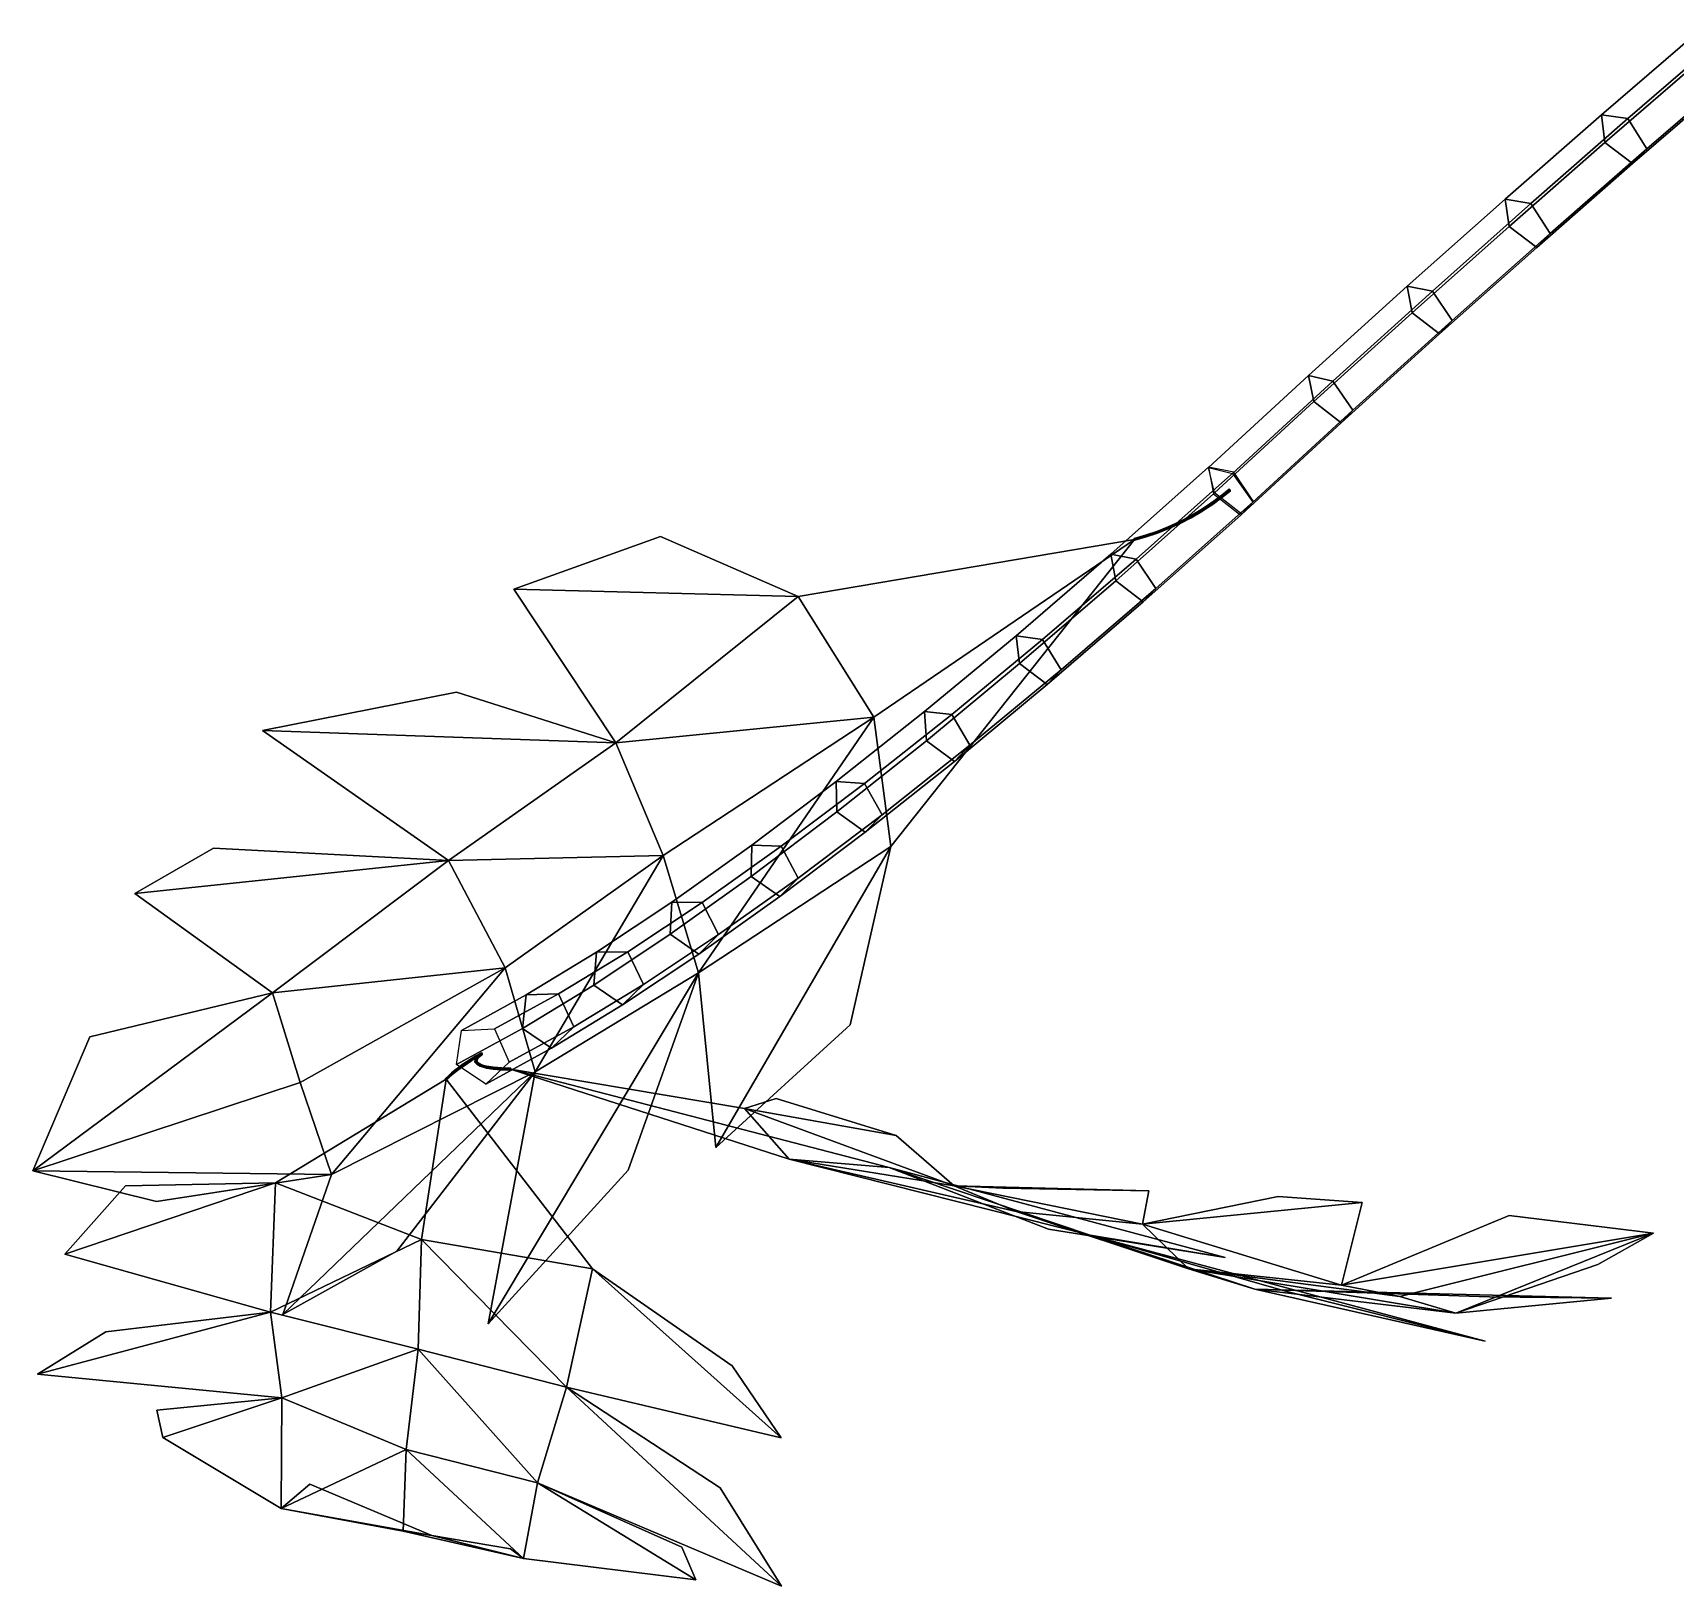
# Model space of a CAD drawing. Header units: metres. Extents: x -349 to 464, y -383 to 362.
# Drawn here: x -258.5 to -196.3, y -183.7 to -124.9 of the extents above; entities that cross this region are included whole.
import ezdxf

# ---------------------------------------------------------------- set-up
doc = ezdxf.new("R2010")
doc.units = ezdxf.units.M

msp = doc.modelspace()

# ---------------------------------------------------------------- linework, layer by layer
at = {"layer": 'Breeder_Leaf', "color": 3}
for points in [[(-229.5353, -146.2269, 443.1466), (-234.7431, -143.9574, 447.5742), (-240.2922, -145.948, 450.8942)], [(-229.5353, -146.2269, 443.1466), (-240.2922, -145.948, 450.8942), (-234.7431, -143.9574, 447.5742)], [(-229.5353, -146.2269, 443.1466), (-226.6757, -150.796, 440.1823), (-216.8109, -144.0674, 435.8472)], [(-229.5353, -146.2269, 443.1466), (-216.8109, -144.0674, 435.8472), (-226.6757, -150.796, 440.1823)], [(-216.8109, -144.0674, 435.8472), (-226.6757, -150.796, 440.1823), (-226.024, -155.6852, 435.8158)], [(-216.8109, -144.0674, 435.8472), (-226.024, -155.6852, 435.8158), (-226.6757, -150.796, 440.1823)], [(-229.5353, -146.2269, 443.1466), (-240.2922, -145.948, 450.8942), (-236.4366, -151.759, 446.2209)], [(-229.5353, -146.2269, 443.1466), (-236.4366, -151.759, 446.2209), (-240.2922, -145.948, 450.8942)], [(-229.5353, -146.2269, 443.1466), (-236.4366, -151.759, 446.2209), (-226.6757, -150.796, 440.1823)], [(-229.5353, -146.2269, 443.1466), (-226.6757, -150.796, 440.1823), (-236.4366, -151.759, 446.2209)], [(-236.4366, -151.759, 446.2209), (-242.4734, -149.8461, 451.4692), (-249.8103, -151.2928, 454.3677)], [(-236.4366, -151.759, 446.2209), (-249.8103, -151.2928, 454.3677), (-242.4734, -149.8461, 451.4692)], [(-236.4366, -151.759, 446.2209), (-234.639, -156.0267, 442.7379), (-226.6757, -150.796, 440.1823)], [(-236.4366, -151.759, 446.2209), (-226.6757, -150.796, 440.1823), (-234.639, -156.0267, 442.7379)], [(-226.6757, -150.796, 440.1823), (-234.639, -156.0267, 442.7379), (-233.309, -160.4658, 439.252)], [(-226.6757, -150.796, 440.1823), (-233.309, -160.4658, 439.252), (-234.639, -156.0267, 442.7379)], [(-226.6757, -150.796, 440.1823), (-233.309, -160.4658, 439.252), (-226.024, -155.6852, 435.8158)], [(-226.6757, -150.796, 440.1823), (-226.024, -155.6852, 435.8158), (-233.309, -160.4658, 439.252)], [(-236.4366, -151.759, 446.2209), (-249.8103, -151.2928, 454.3677), (-242.7688, -156.2145, 447.7997)], [(-236.4366, -151.759, 446.2209), (-242.7688, -156.2145, 447.7997), (-249.8103, -151.2928, 454.3677)], [(-236.4366, -151.759, 446.2209), (-242.7688, -156.2145, 447.7997), (-234.639, -156.0267, 442.7379)], [(-236.4366, -151.759, 446.2209), (-234.639, -156.0267, 442.7379), (-242.7688, -156.2145, 447.7997)], [(-242.7688, -156.2145, 447.7997), (-251.6618, -155.7467, 451.6502), (-254.6404, -157.4668, 452.064)], [(-242.7688, -156.2145, 447.7997), (-254.6404, -157.4668, 452.064), (-251.6618, -155.7467, 451.6502)], [(-242.7688, -156.2145, 447.7997), (-240.6275, -160.2793, 445.3563), (-234.639, -156.0267, 442.7379)], [(-242.7688, -156.2145, 447.7997), (-234.639, -156.0267, 442.7379), (-240.6275, -160.2793, 445.3563)], [(-234.639, -156.0267, 442.7379), (-240.6275, -160.2793, 445.3563), (-239.4856, -164.2117, 442.2631)], [(-234.639, -156.0267, 442.7379), (-239.4856, -164.2117, 442.2631), (-240.6275, -160.2793, 445.3563)], [(-234.639, -156.0267, 442.7379), (-239.4856, -164.2117, 442.2631), (-233.309, -160.4658, 439.252)], [(-234.639, -156.0267, 442.7379), (-233.309, -160.4658, 439.252), (-239.4856, -164.2117, 442.2631)], [(-233.309, -160.4658, 439.252), (-232.6575, -167.0771, 434.0765), (-226.024, -155.6852, 435.8158)], [(-233.309, -160.4658, 439.252), (-226.024, -155.6852, 435.8158), (-232.6575, -167.0771, 434.0765)], [(-232.6575, -167.0771, 434.0765), (-227.5724, -162.4264, 433.9214), (-226.024, -155.6852, 435.8158)], [(-232.6575, -167.0771, 434.0765), (-226.024, -155.6852, 435.8158), (-227.5724, -162.4264, 433.9214)], [(-242.7688, -156.2145, 447.7997), (-254.6404, -157.4668, 452.064), (-249.434, -161.2236, 450.3123)], [(-242.7688, -156.2145, 447.7997), (-249.434, -161.2236, 450.3123), (-254.6404, -157.4668, 452.064)], [(-242.7688, -156.2145, 447.7997), (-249.434, -161.2236, 450.3123), (-240.6275, -160.2793, 445.3563)], [(-242.7688, -156.2145, 447.7997), (-240.6275, -160.2793, 445.3563), (-249.434, -161.2236, 450.3123)], [(-249.434, -161.2236, 450.3123), (-248.3831, -164.6185, 447.2399), (-240.6275, -160.2793, 445.3563)], [(-249.434, -161.2236, 450.3123), (-240.6275, -160.2793, 445.3563), (-248.3831, -164.6185, 447.2399)], [(-240.6275, -160.2793, 445.3563), (-248.3831, -164.6185, 447.2399), (-247.1993, -168.0894, 444.3291)], [(-240.6275, -160.2793, 445.3563), (-247.1993, -168.0894, 444.3291), (-248.3831, -164.6185, 447.2399)], [(-240.6275, -160.2793, 445.3563), (-247.1993, -168.0894, 444.3291), (-239.4856, -164.2117, 442.2631)], [(-240.6275, -160.2793, 445.3563), (-239.4856, -164.2117, 442.2631), (-247.1993, -168.0894, 444.3291)], [(-239.4856, -164.2117, 442.2631), (-241.2677, -173.7393, 437.4114), (-233.309, -160.4658, 439.252)], [(-239.4856, -164.2117, 442.2631), (-233.309, -160.4658, 439.252), (-241.2677, -173.7393, 437.4114)], [(-241.2677, -173.7393, 437.4114), (-235.9674, -167.9352, 437.0078), (-233.309, -160.4658, 439.252)], [(-241.2677, -173.7393, 437.4114), (-233.309, -160.4658, 439.252), (-235.9674, -167.9352, 437.0078)], [(-249.434, -161.2236, 450.3123), (-258.5033, -167.9586, 446.323), (-248.3831, -164.6185, 447.2399)], [(-249.434, -161.2236, 450.3123), (-248.3831, -164.6185, 447.2399), (-258.5033, -167.9586, 446.323)], [(-249.434, -161.2236, 450.3123), (-256.3456, -162.8888, 448.7714), (-258.5033, -167.9586, 446.323)], [(-249.434, -161.2236, 450.3123), (-258.5033, -167.9586, 446.323), (-256.3456, -162.8888, 448.7714)], [(-231.5606, -165.5944, 384.3675), (-229.871, -167.5111, 389.9633), (-240.4234, -164.1022, 396.1606)], [(-231.5606, -165.5944, 384.3675), (-240.4234, -164.1022, 396.1606), (-229.871, -167.5111, 389.9633)], [(-240.4234, -164.1022, 396.1606), (-229.871, -167.5111, 389.9633), (-226.0953, -167.8313, 395.3519)], [(-240.4234, -164.1022, 396.1606), (-226.0953, -167.8313, 395.3519), (-229.871, -167.5111, 389.9633)], [(-248.3831, -164.6185, 447.2399), (-258.5033, -167.9586, 446.323), (-247.1993, -168.0894, 444.3291)], [(-248.3831, -164.6185, 447.2399), (-247.1993, -168.0894, 444.3291), (-258.5033, -167.9586, 446.323)], [(-249.3208, -168.4115, 383.2515), (-243.7872, -170.549, 384.8796), (-242.8553, -164.4884, 396.0053)], [(-249.3208, -168.4115, 383.2515), (-242.8553, -164.4884, 396.0053), (-243.7872, -170.549, 384.8796)], [(-247.1993, -168.0894, 444.3291), (-249.0465, -173.3909, 439.6764), (-239.4856, -164.2117, 442.2631)], [(-247.1993, -168.0894, 444.3291), (-239.4856, -164.2117, 442.2631), (-249.0465, -173.3909, 439.6764)], [(-249.0465, -173.3909, 439.6764), (-244.728, -170.9878, 439.4021), (-239.4856, -164.2117, 442.2631)], [(-249.0465, -173.3909, 439.6764), (-239.4856, -164.2117, 442.2631), (-244.728, -170.9878, 439.4021)], [(-242.8553, -164.4884, 396.0053), (-243.7872, -170.549, 384.8796), (-237.3231, -171.6605, 384.2661)], [(-242.8553, -164.4884, 396.0053), (-237.3231, -171.6605, 384.2661), (-243.7872, -170.549, 384.8796)], [(-231.5606, -165.5944, 384.3675), (-230.3645, -165.2194, 377.2749), (-225.8258, -166.6182, 372.4563)], [(-231.5606, -165.5944, 384.3675), (-225.8258, -166.6182, 372.4563), (-230.3645, -165.2194, 377.2749)], [(-231.5606, -165.5944, 384.3675), (-223.6339, -168.5226, 380.333), (-229.871, -167.5111, 389.9633)], [(-231.5606, -165.5944, 384.3675), (-229.871, -167.5111, 389.9633), (-223.6339, -168.5226, 380.333)], [(-231.5606, -165.5944, 384.3675), (-225.8258, -166.6182, 372.4563), (-223.6339, -168.5226, 380.333)], [(-231.5606, -165.5944, 384.3675), (-223.6339, -168.5226, 380.333), (-225.8258, -166.6182, 372.4563)], [(-223.6339, -168.5226, 380.333), (-221.2805, -169.4933, 385.5384), (-229.871, -167.5111, 389.9633)], [(-223.6339, -168.5226, 380.333), (-229.871, -167.5111, 389.9633), (-221.2805, -169.4933, 385.5384)], [(-229.871, -167.5111, 389.9633), (-218.4804, -170.3913, 390.5362), (-226.0953, -167.8313, 395.3519)], [(-229.871, -167.5111, 389.9633), (-226.0953, -167.8313, 395.3519), (-218.4804, -170.3913, 390.5362)], [(-229.871, -167.5111, 389.9633), (-221.2805, -169.4933, 385.5384), (-218.4804, -170.3913, 390.5362)], [(-229.871, -167.5111, 389.9633), (-218.4804, -170.3913, 390.5362), (-221.2805, -169.4933, 385.5384)], [(-218.4804, -170.3913, 390.5362), (-213.3717, -171.2345, 397.1778), (-226.0953, -167.8313, 395.3519)], [(-218.4804, -170.3913, 390.5362), (-226.0953, -167.8313, 395.3519), (-213.3717, -171.2345, 397.1778)], [(-213.3717, -171.2345, 397.1778), (-220.0603, -170.1583, 398.4492), (-226.0953, -167.8313, 395.3519)], [(-213.3717, -171.2345, 397.1778), (-226.0953, -167.8313, 395.3519), (-220.0603, -170.1583, 398.4492)], [(-258.5033, -167.9586, 446.323), (-253.8224, -169.1211, 444.3821), (-247.1993, -168.0894, 444.3291)], [(-258.5033, -167.9586, 446.323), (-247.1993, -168.0894, 444.3291), (-253.8224, -169.1211, 444.3821)], [(-249.3208, -168.4115, 383.2515), (-257.287, -171.1108, 373.0013), (-249.508, -173.3049, 375.2701)], [(-249.3208, -168.4115, 383.2515), (-249.508, -173.3049, 375.2701), (-257.287, -171.1108, 373.0013)], [(-249.3208, -168.4115, 383.2515), (-254.9927, -168.5168, 378.8136), (-257.287, -171.1108, 373.0013)], [(-249.3208, -168.4115, 383.2515), (-257.287, -171.1108, 373.0013), (-254.9927, -168.5168, 378.8136)], [(-249.3208, -168.4115, 383.2515), (-249.508, -173.3049, 375.2701), (-243.7872, -170.549, 384.8796)], [(-249.3208, -168.4115, 383.2515), (-243.7872, -170.549, 384.8796), (-249.508, -173.3049, 375.2701)], [(-223.6339, -168.5226, 380.333), (-216.505, -169.9743, 377.249), (-221.2805, -169.4933, 385.5384)], [(-223.6339, -168.5226, 380.333), (-221.2805, -169.4933, 385.5384), (-216.505, -169.9743, 377.249)], [(-223.6339, -168.5226, 380.333), (-216.2585, -168.707, 366.5123), (-216.505, -169.9743, 377.249)], [(-223.6339, -168.5226, 380.333), (-216.505, -169.9743, 377.249), (-216.2585, -168.707, 366.5123)], [(-223.6339, -168.5226, 380.333), (-221.7912, -168.6151, 372.3179), (-216.2585, -168.707, 366.5123)], [(-223.6339, -168.5226, 380.333), (-216.2585, -168.707, 366.5123), (-221.7912, -168.6151, 372.3179)], [(-216.505, -169.9743, 377.249), (-211.3631, -168.9292, 369.0882), (-208.1897, -169.1531, 367.7165)], [(-216.505, -169.9743, 377.249), (-208.1897, -169.1531, 367.7165), (-211.3631, -168.9292, 369.0882)], [(-216.505, -169.9743, 377.249), (-214.759, -171.6585, 381.8527), (-221.2805, -169.4933, 385.5384)], [(-216.505, -169.9743, 377.249), (-221.2805, -169.4933, 385.5384), (-214.759, -171.6585, 381.8527)], [(-221.2805, -169.4933, 385.5384), (-212.2516, -172.4367, 386.262), (-218.4804, -170.3913, 390.5362)], [(-221.2805, -169.4933, 385.5384), (-218.4804, -170.3913, 390.5362), (-212.2516, -172.4367, 386.262)], [(-221.2805, -169.4933, 385.5384), (-214.759, -171.6585, 381.8527), (-212.2516, -172.4367, 386.262)], [(-221.2805, -169.4933, 385.5384), (-212.2516, -172.4367, 386.262), (-214.759, -171.6585, 381.8527)], [(-216.505, -169.9743, 377.249), (-208.1897, -169.1531, 367.7165), (-208.9733, -172.2823, 373.5373)], [(-216.505, -169.9743, 377.249), (-208.9733, -172.2823, 373.5373), (-208.1897, -169.1531, 367.7165)], [(-208.9733, -172.2823, 373.5373), (-202.6222, -169.6428, 371.1678), (-197.1556, -170.3167, 373.6203)], [(-208.9733, -172.2823, 373.5373), (-197.1556, -170.3167, 373.6203), (-202.6222, -169.6428, 371.1678)], [(-216.505, -169.9743, 377.249), (-208.9733, -172.2823, 373.5373), (-214.759, -171.6585, 381.8527)], [(-216.505, -169.9743, 377.249), (-214.759, -171.6585, 381.8527), (-208.9733, -172.2823, 373.5373)], [(-208.9733, -172.2823, 373.5373), (-197.1556, -170.3167, 373.6203), (-206.7665, -172.7045, 377.6631)], [(-208.9733, -172.2823, 373.5373), (-206.7665, -172.7045, 377.6631), (-197.1556, -170.3167, 373.6203)], [(-206.7665, -172.7045, 377.6631), (-197.1556, -170.3167, 373.6203), (-204.6384, -173.335, 381.7855)], [(-206.7665, -172.7045, 377.6631), (-204.6384, -173.335, 381.7855), (-197.1556, -170.3167, 373.6203)], [(-197.1556, -170.3167, 373.6203), (-199.2662, -171.4974, 378.2226), (-204.6384, -173.335, 381.7855)], [(-197.1556, -170.3167, 373.6203), (-204.6384, -173.335, 381.7855), (-199.2662, -171.4974, 378.2226)], [(-249.508, -173.3049, 375.2701), (-243.923, -174.6996, 375.932), (-243.7872, -170.549, 384.8796)], [(-249.508, -173.3049, 375.2701), (-243.7872, -170.549, 384.8796), (-243.923, -174.6996, 375.932)], [(-243.7872, -170.549, 384.8796), (-243.923, -174.6996, 375.932), (-238.3083, -176.1393, 376.099)], [(-243.7872, -170.549, 384.8796), (-238.3083, -176.1393, 376.099), (-243.923, -174.6996, 375.932)], [(-243.7872, -170.549, 384.8796), (-238.3083, -176.1393, 376.099), (-237.3231, -171.6605, 384.2661)], [(-243.7872, -170.549, 384.8796), (-237.3231, -171.6605, 384.2661), (-238.3083, -176.1393, 376.099)], [(-212.2516, -172.4367, 386.262), (-203.5334, -174.3962, 392.3975), (-218.4804, -170.3913, 390.5362)], [(-212.2516, -172.4367, 386.262), (-218.4804, -170.3913, 390.5362), (-203.5334, -174.3962, 392.3975)], [(-203.5334, -174.3962, 392.3975), (-211.0939, -172.5123, 393.5087), (-218.4804, -170.3913, 390.5362)], [(-203.5334, -174.3962, 392.3975), (-218.4804, -170.3913, 390.5362), (-211.0939, -172.5123, 393.5087)], [(-238.3083, -176.1393, 376.099), (-230.1743, -178.0562, 375.0577), (-237.3231, -171.6605, 384.2661)], [(-238.3083, -176.1393, 376.099), (-237.3231, -171.6605, 384.2661), (-230.1743, -178.0562, 375.0577)], [(-230.1743, -178.0562, 375.0577), (-232.0313, -175.3301, 381.1101), (-237.3231, -171.6605, 384.2661)], [(-230.1743, -178.0562, 375.0577), (-237.3231, -171.6605, 384.2661), (-232.0313, -175.3301, 381.1101)], [(-208.9733, -172.2823, 373.5373), (-206.7665, -172.7045, 377.6631), (-214.759, -171.6585, 381.8527)], [(-208.9733, -172.2823, 373.5373), (-214.759, -171.6585, 381.8527), (-206.7665, -172.7045, 377.6631)], [(-214.759, -171.6585, 381.8527), (-204.6384, -173.335, 381.7855), (-212.2516, -172.4367, 386.262)], [(-214.759, -171.6585, 381.8527), (-212.2516, -172.4367, 386.262), (-204.6384, -173.335, 381.7855)], [(-214.759, -171.6585, 381.8527), (-206.7665, -172.7045, 377.6631), (-204.6384, -173.335, 381.7855)], [(-214.759, -171.6585, 381.8527), (-204.6384, -173.335, 381.7855), (-206.7665, -172.7045, 377.6631)], [(-204.6384, -173.335, 381.7855), (-198.7532, -172.7673, 386.0525), (-212.2516, -172.4367, 386.262)], [(-204.6384, -173.335, 381.7855), (-212.2516, -172.4367, 386.262), (-198.7532, -172.7673, 386.0525)], [(-198.7532, -172.7673, 386.0525), (-203.3646, -172.7215, 387.8505), (-212.2516, -172.4367, 386.262)], [(-198.7532, -172.7673, 386.0525), (-212.2516, -172.4367, 386.262), (-203.3646, -172.7215, 387.8505)], [(-249.508, -173.3049, 375.2701), (-258.3234, -175.6431, 362.5317), (-249.0834, -176.5478, 368.0768)], [(-249.508, -173.3049, 375.2701), (-249.0834, -176.5478, 368.0768), (-258.3234, -175.6431, 362.5317)], [(-249.508, -173.3049, 375.2701), (-255.7406, -174.0453, 369.9547), (-258.3234, -175.6431, 362.5317)], [(-249.508, -173.3049, 375.2701), (-258.3234, -175.6431, 362.5317), (-255.7406, -174.0453, 369.9547)], [(-249.508, -173.3049, 375.2701), (-249.0834, -176.5478, 368.0768), (-243.923, -174.6996, 375.932)], [(-249.508, -173.3049, 375.2701), (-243.923, -174.6996, 375.932), (-249.0834, -176.5478, 368.0768)], [(-249.0834, -176.5478, 368.0768), (-244.3771, -178.4983, 369.1374), (-243.923, -174.6996, 375.932)], [(-249.0834, -176.5478, 368.0768), (-243.923, -174.6996, 375.932), (-244.3771, -178.4983, 369.1374)], [(-243.923, -174.6996, 375.932), (-244.3771, -178.4983, 369.1374), (-239.4051, -179.764, 369.25)], [(-243.923, -174.6996, 375.932), (-239.4051, -179.764, 369.25), (-244.3771, -178.4983, 369.1374)], [(-243.923, -174.6996, 375.932), (-239.4051, -179.764, 369.25), (-238.3083, -176.1393, 376.099)], [(-243.923, -174.6996, 375.932), (-238.3083, -176.1393, 376.099), (-239.4051, -179.764, 369.25)], [(-239.4051, -179.764, 369.25), (-230.1612, -183.6664, 365.1498), (-238.3083, -176.1393, 376.099)], [(-239.4051, -179.764, 369.25), (-238.3083, -176.1393, 376.099), (-230.1612, -183.6664, 365.1498)], [(-230.1612, -183.6664, 365.1498), (-232.4843, -179.9464, 371.685), (-238.3083, -176.1393, 376.099)], [(-230.1612, -183.6664, 365.1498), (-238.3083, -176.1393, 376.099), (-232.4843, -179.9464, 371.685)], [(-249.0834, -176.5478, 368.0768), (-253.8162, -177.005, 359.6197), (-253.5859, -178.0394, 356.3214)], [(-249.0834, -176.5478, 368.0768), (-253.5859, -178.0394, 356.3214), (-253.8162, -177.005, 359.6197)], [(-249.0834, -176.5478, 368.0768), (-253.5859, -178.0394, 356.3214), (-249.1086, -180.735, 360.4415)], [(-249.0834, -176.5478, 368.0768), (-249.1086, -180.735, 360.4415), (-253.5859, -178.0394, 356.3214)], [(-249.0834, -176.5478, 368.0768), (-249.1086, -180.735, 360.4415), (-244.3771, -178.4983, 369.1374)], [(-249.0834, -176.5478, 368.0768), (-244.3771, -178.4983, 369.1374), (-249.1086, -180.735, 360.4415)], [(-249.1086, -180.735, 360.4415), (-244.4915, -181.5885, 360.5955), (-244.3771, -178.4983, 369.1374)], [(-249.1086, -180.735, 360.4415), (-244.3771, -178.4983, 369.1374), (-244.4915, -181.5885, 360.5955)], [(-244.3771, -178.4983, 369.1374), (-244.4915, -181.5885, 360.5955), (-239.9334, -182.6244, 360.8628)], [(-244.3771, -178.4983, 369.1374), (-239.9334, -182.6244, 360.8628), (-244.4915, -181.5885, 360.5955)], [(-244.3771, -178.4983, 369.1374), (-239.9334, -182.6244, 360.8628), (-239.4051, -179.764, 369.25)], [(-244.3771, -178.4983, 369.1374), (-239.4051, -179.764, 369.25), (-239.9334, -182.6244, 360.8628)], [(-249.1086, -180.735, 360.4415), (-248.0221, -179.8051, 353.3091), (-243.4036, -181.7487, 349.9557)], [(-249.1086, -180.735, 360.4415), (-243.4036, -181.7487, 349.9557), (-248.0221, -179.8051, 353.3091)], [(-239.9334, -182.6244, 360.8628), (-233.4026, -183.4244, 357.7204), (-239.4051, -179.764, 369.25)], [(-239.9334, -182.6244, 360.8628), (-239.4051, -179.764, 369.25), (-233.4026, -183.4244, 357.7204)], [(-233.4026, -183.4244, 357.7204), (-233.9362, -182.1969, 362.4857), (-239.4051, -179.764, 369.25)], [(-233.4026, -183.4244, 357.7204), (-239.4051, -179.764, 369.25), (-233.9362, -182.1969, 362.4857)], [(-249.1086, -180.735, 360.4415), (-243.4036, -181.7487, 349.9557), (-244.4915, -181.5885, 360.5955)], [(-249.1086, -180.735, 360.4415), (-244.4915, -181.5885, 360.5955), (-243.4036, -181.7487, 349.9557)], [(-244.4915, -181.5885, 360.5955), (-243.4036, -181.7487, 349.9557), (-239.9334, -182.6244, 360.8628)], [(-244.4915, -181.5885, 360.5955), (-239.9334, -182.6244, 360.8628), (-243.4036, -181.7487, 349.9557)], [(-243.4036, -181.7487, 349.9557), (-240.4273, -182.2586, 354.1878), (-239.9334, -182.6244, 360.8628)], [(-243.4036, -181.7487, 349.9557), (-239.9334, -182.6244, 360.8628), (-240.4273, -182.2586, 354.1878)]]:
    msp.add_3dface(points, dxfattribs=at)
at = {"layer": 'Breeder_Petiole', "color": 3}
for points in [[(-195.4289, -125.9792, 451.214), (-199.0019, -129.0516, 448.0438), (-199.1251, -127.9979, 447.1618), (-195.5252, -124.9031, 450.3561)], [(-195.5252, -124.9031, 450.3561), (-199.1251, -127.9979, 447.1618), (-198.1302, -128.1456, 446.1838), (-194.5087, -125.0328, 449.398)], [(-194.5087, -125.0328, 449.398), (-198.1302, -128.1456, 446.1838), (-197.4161, -129.2869, 446.4848), (-193.8087, -126.1859, 449.6867)], [(-194.3741, -126.7675, 450.8027), (-197.9518, -129.8437, 447.6278), (-199.0019, -129.0516, 448.0438), (-195.4289, -125.9792, 451.214)], [(-193.8087, -126.1859, 449.6867), (-197.4161, -129.2869, 446.4848), (-197.9518, -129.8437, 447.6278), (-194.3741, -126.7675, 450.8027)], [(-199.0019, -129.0516, 448.0438), (-202.6271, -132.2238, 445.0353), (-202.7776, -131.1933, 444.1304), (-199.1251, -127.9979, 447.1618)], [(-199.1251, -127.9979, 447.1618), (-202.7776, -131.1933, 444.1304), (-201.8047, -131.3595, 443.1335), (-198.1302, -128.1456, 446.1838)], [(-198.1302, -128.1456, 446.1838), (-201.8047, -131.3595, 443.1335), (-201.0764, -132.4887, 443.4462), (-197.4161, -129.2869, 446.4848)], [(-197.9518, -129.8437, 447.6278), (-201.5818, -133.0198, 444.6148), (-202.6271, -132.2238, 445.0353), (-199.0019, -129.0516, 448.0438)], [(-197.4161, -129.2869, 446.4848), (-201.0764, -132.4887, 443.4462), (-201.5818, -133.0198, 444.6148), (-197.9518, -129.8437, 447.6278)], [(-202.6271, -132.2238, 445.0353), (-206.3003, -135.4919, 442.1922), (-206.4783, -134.4854, 441.2657), (-202.7776, -131.1933, 444.1304)], [(-202.7776, -131.1933, 444.1304), (-206.4783, -134.4854, 441.2657), (-205.5277, -134.6708, 440.2508), (-201.8047, -131.3595, 443.1335)], [(-201.8047, -131.3595, 443.1335), (-205.5277, -134.6708, 440.2508), (-204.785, -135.7874, 440.5745), (-201.0764, -132.4887, 443.4462)], [(-201.5818, -133.0198, 444.6148), (-205.2597, -136.292, 441.7675), (-206.3003, -135.4919, 442.1922), (-202.6271, -132.2238, 445.0353)], [(-201.0764, -132.4887, 443.4462), (-204.785, -135.7874, 440.5745), (-205.2597, -136.292, 441.7675), (-201.5818, -133.0198, 444.6148)], [(-206.3003, -135.4919, 442.1922), (-210.0168, -138.8522, 439.5179), (-210.2228, -137.8704, 438.5709), (-206.4783, -134.4854, 441.2657)], [(-206.4783, -134.4854, 441.2657), (-210.2228, -137.8704, 438.5709), (-209.2947, -138.0755, 437.5391), (-205.5277, -134.6708, 440.2508)], [(-205.5277, -134.6708, 440.2508), (-209.2947, -138.0755, 437.5391), (-208.5374, -139.1792, 437.8732), (-204.785, -135.7874, 440.5745)], [(-205.2597, -136.292, 441.7675), (-208.9811, -139.6565, 439.0891), (-210.0168, -138.8522, 439.5179), (-206.3003, -135.4919, 442.1922)], [(-204.785, -135.7874, 440.5745), (-208.5374, -139.1792, 437.8732), (-208.9811, -139.6565, 439.0891), (-205.2597, -136.292, 441.7675)], [(-210.0168, -138.8522, 439.5179), (-213.7722, -142.3006, 437.0155), (-214.0065, -141.3441, 436.0494), (-210.2228, -137.8704, 438.5709)], [(-210.2228, -137.8704, 438.5709), (-214.0065, -141.3441, 436.0494), (-213.1012, -141.5695, 435.0017), (-209.2947, -138.0755, 437.5391)], [(-209.2947, -138.0755, 437.5391), (-213.1012, -141.5695, 435.0017), (-212.3292, -142.66, 435.3455), (-208.5374, -139.1792, 437.8732)], [(-208.9811, -139.6565, 439.0891), (-212.7415, -143.1092, 436.5829), (-213.7722, -142.3006, 437.0155), (-210.0168, -138.8522, 439.5179)], [(-208.5374, -139.1792, 437.8732), (-212.3292, -142.66, 435.3455), (-212.7415, -143.1092, 436.5829), (-208.9811, -139.6565, 439.0891)], [(-213.8192, -142.3449, 436.9815), (-217.5162, -145.6333, 434.1196), (-217.6961, -144.6259, 433.1944), (-213.9991, -141.3375, 436.0563)], [(-213.9991, -141.3375, 436.0563), (-217.6961, -144.6259, 433.1944), (-216.7464, -144.8092, 432.1783), (-213.0493, -141.5209, 435.0402)], [(-213.0493, -141.5209, 435.0402), (-216.7464, -144.8092, 432.1783), (-216.0024, -145.9256, 432.4999), (-212.3053, -142.6372, 435.3618)], [(-212.7784, -143.1436, 436.5547), (-216.4754, -146.432, 433.6928), (-217.5162, -145.6333, 434.1196), (-213.8192, -142.3449, 436.9815)], [(-213.2093, -142.1943, 436.0331), (-213.5468, -142.4697, 435.8618), (-213.5558, -142.4379, 435.8283), (-213.2184, -142.1622, 435.9993)], [(-213.2184, -142.1622, 435.9993), (-213.5558, -142.4379, 435.8283), (-213.5281, -142.4484, 435.7906), (-213.1905, -142.1728, 435.9614)], [(-213.1765, -142.2243, 436.0167), (-213.5142, -142.4995, 435.8456), (-213.5468, -142.4697, 435.8618), (-213.2093, -142.1943, 436.0331)], [(-213.1905, -142.1728, 435.9614), (-213.5281, -142.4484, 435.7906), (-213.5027, -142.4864, 435.8018), (-213.1649, -142.2112, 435.9726)], [(-213.1649, -142.2112, 435.9726), (-213.5027, -142.4864, 435.8018), (-213.5142, -142.4995, 435.8456), (-213.1765, -142.2243, 436.0167)], [(-212.3053, -142.6372, 435.3618), (-216.0024, -145.9256, 432.4999), (-216.4754, -146.432, 433.6928), (-212.7784, -143.1436, 436.5547)], [(-214.2871, -142.9796, 435.6333), (-214.6855, -143.2114, 435.5769), (-214.6975, -143.1826, 435.5431), (-214.2981, -142.9498, 435.5995)], [(-214.2981, -142.9498, 435.5995), (-214.6975, -143.1826, 435.5431), (-214.6815, -143.2004, 435.5029), (-214.278, -142.9653, 435.5598)], [(-214.278, -142.9653, 435.5598), (-214.6815, -143.2004, 435.5029), (-214.6599, -143.2398, 435.5128), (-214.2551, -143.0044, 435.57)], [(-213.9064, -142.7315, 435.7286), (-214.2871, -142.9796, 435.6333), (-214.2981, -142.9498, 435.5995), (-213.9163, -142.7007, 435.6949)], [(-213.9163, -142.7007, 435.6949), (-214.2981, -142.9498, 435.5995), (-214.278, -142.9653, 435.5598), (-213.8923, -142.7139, 435.656)], [(-213.8768, -142.7633, 435.7113), (-214.2608, -143.0131, 435.6152), (-214.2871, -142.9796, 435.6333), (-213.9064, -142.7315, 435.7286)], [(-213.8923, -142.7139, 435.656), (-214.278, -142.9653, 435.5598), (-214.2551, -143.0044, 435.57), (-213.8682, -142.7524, 435.6666)], [(-213.8682, -142.7524, 435.6666), (-214.2551, -143.0044, 435.57), (-214.2608, -143.0131, 435.6152), (-213.8768, -142.7633, 435.7113)], [(-213.5468, -142.4697, 435.8618), (-213.9064, -142.7315, 435.7286), (-213.9163, -142.7007, 435.6949), (-213.5558, -142.4379, 435.8283)], [(-213.5558, -142.4379, 435.8283), (-213.9163, -142.7007, 435.6949), (-213.8923, -142.7139, 435.656), (-213.5281, -142.4484, 435.7906)], [(-213.5142, -142.4995, 435.8456), (-213.8768, -142.7633, 435.7113), (-213.9064, -142.7315, 435.7286), (-213.5468, -142.4697, 435.8618)], [(-213.5281, -142.4484, 435.7906), (-213.8923, -142.7139, 435.656), (-213.8682, -142.7524, 435.6666), (-213.5027, -142.4864, 435.8018)], [(-213.5027, -142.4864, 435.8018), (-213.8682, -142.7524, 435.6666), (-213.8768, -142.7633, 435.7113), (-213.5142, -142.4995, 435.8456)], [(-215.5194, -143.6178, 435.5821), (-215.947, -143.7884, 435.6438), (-215.9623, -143.7619, 435.6108), (-215.5336, -143.5906, 435.5487)], [(-215.5336, -143.5906, 435.5487), (-215.9623, -143.7619, 435.6108), (-215.9587, -143.7852, 435.5716), (-215.5258, -143.6123, 435.5088)], [(-215.0976, -143.4249, 435.5597), (-215.5194, -143.6178, 435.5821), (-215.5336, -143.5906, 435.5487), (-215.1107, -143.3969, 435.5261)], [(-215.1107, -143.3969, 435.5261), (-215.5336, -143.5906, 435.5487), (-215.5258, -143.6123, 435.5088), (-215.0987, -143.4167, 435.4858)], [(-215.0987, -143.4167, 435.4858), (-215.5258, -143.6123, 435.5088), (-215.507, -143.6524, 435.5185), (-215.0785, -143.4565, 435.4956)], [(-215.0778, -143.4615, 435.541), (-215.5031, -143.6557, 435.5635), (-215.5194, -143.6178, 435.5821), (-215.0976, -143.4249, 435.5597)], [(-215.0785, -143.4565, 435.4956), (-215.507, -143.6524, 435.5185), (-215.5031, -143.6557, 435.5635), (-215.0778, -143.4615, 435.541)], [(-214.6855, -143.2114, 435.5769), (-215.0976, -143.4249, 435.5597), (-215.1107, -143.3969, 435.5261), (-214.6975, -143.1826, 435.5431)], [(-214.6975, -143.1826, 435.5431), (-215.1107, -143.3969, 435.5261), (-215.0987, -143.4167, 435.4858), (-214.6815, -143.2004, 435.5029)], [(-214.6815, -143.2004, 435.5029), (-215.0987, -143.4167, 435.4858), (-215.0785, -143.4565, 435.4956), (-214.6599, -143.2398, 435.5128)], [(-214.6624, -143.2466, 435.5583), (-215.0778, -143.4615, 435.541), (-215.0976, -143.4249, 435.5597), (-214.6855, -143.2114, 435.5769)], [(-214.6599, -143.2398, 435.5128), (-215.0785, -143.4565, 435.4956), (-215.0778, -143.4615, 435.541), (-214.6624, -143.2466, 435.5583)], [(-214.2608, -143.0131, 435.6152), (-214.6624, -143.2466, 435.5583), (-214.6855, -143.2114, 435.5769), (-214.2871, -142.9796, 435.6333)], [(-214.2551, -143.0044, 435.57), (-214.6599, -143.2398, 435.5128), (-214.6624, -143.2466, 435.5583), (-214.2608, -143.0131, 435.6152)], [(-216.3926, -143.9092, 435.7117), (-216.8203, -144.0307, 435.8505), (-216.8249, -144.0566, 435.8135), (-216.3931, -143.9338, 435.6736)], [(-216.3931, -143.9338, 435.6736), (-216.8249, -144.0566, 435.8135), (-216.81, -144.0974, 435.8237), (-216.377, -143.9742, 435.6835)], [(-216.3761, -143.935, 435.7442), (-216.8027, -144.0561, 435.8826), (-216.8203, -144.0307, 435.8505), (-216.3926, -143.9092, 435.7117)], [(-216.377, -143.9742, 435.6835), (-216.81, -144.0974, 435.8237), (-216.7964, -144.097, 435.8662), (-216.3666, -143.9749, 435.7268)], [(-216.3666, -143.9749, 435.7268), (-216.7964, -144.097, 435.8662), (-216.8027, -144.0561, 435.8826), (-216.3761, -143.935, 435.7442)], [(-215.9623, -143.7619, 435.6108), (-216.3926, -143.9092, 435.7117), (-216.3931, -143.9338, 435.6736), (-215.9587, -143.7852, 435.5716)], [(-215.9587, -143.7852, 435.5716), (-216.3931, -143.9338, 435.6736), (-216.377, -143.9742, 435.6835), (-215.9412, -143.8255, 435.5813)], [(-215.947, -143.7884, 435.6438), (-216.3761, -143.935, 435.7442), (-216.3926, -143.9092, 435.7117), (-215.9623, -143.7619, 435.6108)], [(-215.9412, -143.8255, 435.5813), (-216.377, -143.9742, 435.6835), (-216.3666, -143.9749, 435.7268), (-215.934, -143.8274, 435.6257)], [(-215.934, -143.8274, 435.6257), (-216.3666, -143.9749, 435.7268), (-216.3761, -143.935, 435.7442), (-215.947, -143.7884, 435.6438)], [(-215.5258, -143.6123, 435.5088), (-215.9587, -143.7852, 435.5716), (-215.9412, -143.8255, 435.5813), (-215.507, -143.6524, 435.5185)], [(-215.5031, -143.6557, 435.5635), (-215.934, -143.8274, 435.6257), (-215.947, -143.7884, 435.6438), (-215.5194, -143.6178, 435.5821)], [(-215.507, -143.6524, 435.5185), (-215.9412, -143.8255, 435.5813), (-215.934, -143.8274, 435.6257), (-215.5031, -143.6557, 435.5635)], [(-217.5162, -145.6333, 434.1196), (-221.159, -148.7658, 430.8904), (-221.2859, -147.7104, 430.0112), (-217.6961, -144.6259, 433.1944)], [(-217.6961, -144.6259, 433.1944), (-221.2859, -147.7104, 430.0112), (-220.2929, -147.8539, 429.0307), (-216.7464, -144.8092, 432.1783)], [(-216.7464, -144.8092, 432.1783), (-220.2929, -147.8539, 429.0307), (-219.5761, -148.9947, 429.3276), (-216.0024, -145.9256, 432.4999)], [(-216.4754, -146.432, 433.6928), (-220.1083, -149.555, 430.4704), (-221.159, -148.7658, 430.8904), (-217.5162, -145.6333, 434.1196)], [(-216.0024, -145.9256, 432.4999), (-219.5761, -148.9947, 429.3276), (-220.1083, -149.555, 430.4704), (-216.4754, -146.432, 433.6928)], [(-221.159, -148.7658, 430.8904), (-224.6835, -151.6828, 427.3436), (-224.7591, -150.5824, 426.515), (-221.2859, -147.7104, 430.0112)], [(-221.2859, -147.7104, 430.0112), (-224.7591, -150.5824, 426.515), (-223.7239, -150.6885, 425.5742), (-220.2929, -147.8539, 429.0307)], [(-220.2929, -147.8539, 429.0307), (-223.7239, -150.6885, 425.5742), (-223.0334, -151.852, 425.8439), (-219.5761, -148.9947, 429.3276)], [(-220.1083, -149.555, 430.4704), (-223.6231, -152.463, 426.9312), (-224.6835, -151.6828, 427.3436), (-221.159, -148.7658, 430.8904)], [(-219.5761, -148.9947, 429.3276), (-223.0334, -151.852, 425.8439), (-223.6231, -152.463, 426.9312), (-220.1083, -149.555, 430.4704)], [(-224.6835, -151.6828, 427.3436), (-228.0731, -154.3698, 423.4963), (-228.0992, -153.2278, 422.7228), (-224.7591, -150.5824, 426.515)], [(-224.7591, -150.5824, 426.515), (-228.0992, -153.2278, 422.7228), (-227.0233, -153.2991, 421.8253), (-223.7239, -150.6885, 425.5742)], [(-223.7239, -150.6885, 425.5742), (-227.0233, -153.2991, 421.8253), (-226.3582, -154.4836, 422.0657), (-223.0334, -151.852, 425.8439)], [(-223.6231, -152.463, 426.9312), (-227.0032, -155.1416, 423.0924), (-228.0731, -154.3698, 423.4963), (-224.6835, -151.6828, 427.3436)], [(-223.0334, -151.852, 425.8439), (-226.3582, -154.4836, 422.0657), (-227.0032, -155.1416, 423.0924), (-223.6231, -152.463, 426.9312)], [(-228.0731, -154.3698, 423.4963), (-231.3116, -156.8137, 419.3671), (-231.2905, -155.6335, 418.6531), (-228.0992, -153.2278, 422.7228)], [(-228.0992, -153.2278, 422.7228), (-231.2905, -155.6335, 418.6531), (-230.1756, -155.6729, 417.8025), (-227.0233, -153.2991, 421.8253)], [(-227.0233, -153.2991, 421.8253), (-230.1756, -155.6729, 417.8025), (-229.5345, -156.8765, 418.0112), (-226.3582, -154.4836, 422.0657)], [(-227.0032, -155.1416, 423.0924), (-230.2326, -157.5775, 418.9727), (-231.3116, -156.8137, 419.3671), (-228.0731, -154.3698, 423.4963)], [(-226.3582, -154.4836, 422.0657), (-229.5345, -156.8765, 418.0112), (-230.2326, -157.5775, 418.9727), (-227.0032, -155.1416, 423.0924)], [(-231.3116, -156.8137, 419.3671), (-234.384, -159.0023, 414.9761), (-234.3179, -157.7876, 414.3254), (-231.2905, -155.6335, 418.6531)], [(-231.2905, -155.6335, 418.6531), (-234.3179, -157.7876, 414.3254), (-233.1658, -157.7979, 413.5249), (-230.1756, -155.6729, 417.8025)], [(-230.1756, -155.6729, 417.8025), (-233.1658, -157.7979, 413.5249), (-232.5477, -159.0188, 413.7001), (-229.5345, -156.8765, 418.0112)], [(-230.2326, -157.5775, 418.9727), (-233.2962, -159.7589, 414.5918), (-234.384, -159.0023, 414.9761), (-231.3116, -156.8137, 419.3671)], [(-229.5345, -156.8765, 418.0112), (-232.5477, -159.0188, 413.7001), (-233.2962, -159.7589, 414.5918), (-230.2326, -157.5775, 418.9727)], [(-234.384, -159.0023, 414.9761), (-237.2757, -160.9249, 410.3444), (-237.1672, -159.6795, 409.7607), (-234.3179, -157.7876, 414.3254)], [(-234.3179, -157.7876, 414.3254), (-237.1672, -159.6795, 409.7607), (-235.98, -159.6638, 409.0134), (-233.1658, -157.7979, 413.5249)], [(-233.1658, -157.7979, 413.5249), (-235.98, -159.6638, 409.0134), (-235.3834, -160.8998, 409.1532), (-232.5477, -159.0188, 413.7001)], [(-233.2962, -159.7589, 414.5918), (-236.1796, -161.6747, 409.971), (-237.2757, -160.9249, 410.3444), (-234.384, -159.0023, 414.9761)], [(-232.5477, -159.0188, 413.7001), (-235.3834, -160.8998, 409.1532), (-236.1796, -161.6747, 409.971), (-233.2962, -159.7589, 414.5918)], [(-237.2757, -160.9249, 410.3444), (-239.9732, -162.5717, 405.4944), (-239.8251, -161.2997, 404.9811), (-237.1672, -159.6795, 409.7607)], [(-237.1672, -159.6795, 409.7607), (-239.8251, -161.2997, 404.9811), (-238.605, -161.2612, 404.2898), (-235.98, -159.6638, 409.0134)], [(-235.98, -159.6638, 409.0134), (-238.605, -161.2612, 404.2898), (-238.0284, -162.5103, 404.3924), (-235.3834, -160.8998, 409.1532)], [(-236.1796, -161.6747, 409.971), (-238.8691, -163.3156, 405.1327), (-239.9732, -162.5717, 405.4944), (-237.2757, -160.9249, 410.3444)], [(-235.3834, -160.8998, 409.1532), (-238.0284, -162.5103, 404.3924), (-238.8691, -163.3156, 405.1327), (-236.1796, -161.6747, 409.971)], [(-239.9732, -162.5717, 405.4944), (-242.4639, -163.9346, 400.4496), (-242.2792, -162.6401, 400.0096), (-239.8251, -161.2997, 404.9811)], [(-239.8251, -161.2997, 404.9811), (-242.2792, -162.6401, 400.0096), (-241.0284, -162.5821, 399.3768), (-238.605, -161.2612, 404.2898)], [(-238.605, -161.2612, 404.2898), (-241.0284, -162.5821, 399.3768), (-240.4702, -163.8421, 399.4409), (-238.0284, -162.5103, 404.3924)], [(-238.8691, -163.3156, 405.1327), (-241.3523, -164.6732, 400.1001), (-242.4639, -163.9346, 400.4496), (-239.9732, -162.5717, 405.4944)], [(-238.0284, -162.5103, 404.3924), (-240.4702, -163.8421, 399.4409), (-241.3523, -164.6732, 400.1001), (-238.8691, -163.3156, 405.1327)], [(-242.4023, -164.0849, 397.7786), (-242.5402, -164.1909, 397.3431), (-242.5334, -164.1479, 397.3305), (-242.3956, -164.0416, 397.7656)], [(-242.3638, -164.1083, 397.7711), (-242.5018, -164.2139, 397.3365), (-242.5402, -164.1909, 397.3431), (-242.4023, -164.0849, 397.7786)], [(-242.3956, -164.0416, 397.7656), (-242.5334, -164.1479, 397.3305), (-242.4899, -164.1444, 397.3158), (-242.352, -164.0384, 397.7497)], [(-242.3329, -164.0797, 397.7534), (-242.4708, -164.1853, 397.3197), (-242.5018, -164.2139, 397.3365), (-242.3638, -164.1083, 397.7711)], [(-242.352, -164.0384, 397.7497), (-242.4899, -164.1444, 397.3158), (-242.4708, -164.1853, 397.3197), (-242.3329, -164.0797, 397.7534)], [(-242.2535, -163.978, 398.2103), (-242.4023, -164.0849, 397.7786), (-242.3956, -164.0416, 397.7656), (-242.2469, -163.9345, 398.1969)], [(-242.215, -164.0018, 398.2019), (-242.3638, -164.1083, 397.7711), (-242.4023, -164.0849, 397.7786), (-242.2535, -163.978, 398.2103)], [(-242.2469, -163.9345, 398.1969), (-242.3956, -164.0416, 397.7656), (-242.352, -164.0384, 397.7497), (-242.2034, -163.9315, 398.1798)], [(-242.1842, -163.9732, 398.1832), (-242.3329, -164.0797, 397.7534), (-242.3638, -164.1083, 397.7711), (-242.215, -164.0018, 398.2019)], [(-242.2034, -163.9315, 398.1798), (-242.352, -164.0384, 397.7497), (-242.3329, -164.0797, 397.7534), (-242.1842, -163.9732, 398.1832)], [(-242.094, -163.8704, 398.638), (-242.2535, -163.978, 398.2103), (-242.2469, -163.9345, 398.1969), (-242.0874, -163.8266, 398.6241)], [(-242.0556, -163.8946, 398.6287), (-242.215, -164.0018, 398.2019), (-242.2535, -163.978, 398.2103), (-242.094, -163.8704, 398.638)], [(-242.0874, -163.8266, 398.6241), (-242.2469, -163.9345, 398.1969), (-242.2034, -163.9315, 398.1798), (-242.044, -163.8239, 398.6059)], [(-242.0248, -163.866, 398.609), (-242.1842, -163.9732, 398.1832), (-242.215, -164.0018, 398.2019), (-242.0556, -163.8946, 398.6287)], [(-242.044, -163.8239, 398.6059), (-242.2034, -163.9315, 398.1798), (-242.1842, -163.9732, 398.1832), (-242.0248, -163.866, 398.609)], [(-241.9239, -163.7621, 399.0614), (-242.094, -163.8704, 398.638), (-242.0874, -163.8266, 398.6241), (-241.9173, -163.7181, 399.0471)], [(-241.8855, -163.7867, 399.0512), (-242.0556, -163.8946, 398.6287), (-242.094, -163.8704, 398.638), (-241.9239, -163.7621, 399.0614)], [(-241.9173, -163.7181, 399.0471), (-242.0874, -163.8266, 398.6241), (-242.044, -163.8239, 398.6059), (-241.874, -163.7156, 399.0277)], [(-241.8548, -163.7581, 399.0305), (-242.0248, -163.866, 398.609), (-242.0556, -163.8946, 398.6287), (-241.8855, -163.7867, 399.0512)], [(-241.874, -163.7156, 399.0277), (-242.044, -163.8239, 398.6059), (-242.0248, -163.866, 398.609), (-241.8548, -163.7581, 399.0305)], [(-241.7431, -163.6531, 399.4802), (-241.9239, -163.7621, 399.0614), (-241.9173, -163.7181, 399.0471), (-241.7367, -163.6088, 399.4655)], [(-241.7048, -163.6781, 399.4691), (-241.8855, -163.7867, 399.0512), (-241.9239, -163.7621, 399.0614), (-241.7431, -163.6531, 399.4802)], [(-241.7367, -163.6088, 399.4655), (-241.9173, -163.7181, 399.0471), (-241.874, -163.7156, 399.0277), (-241.6935, -163.6066, 399.4449)], [(-241.6743, -163.6495, 399.4474), (-241.8548, -163.7581, 399.0305), (-241.8855, -163.7867, 399.0512), (-241.7048, -163.6781, 399.4691)], [(-241.6935, -163.6066, 399.4449), (-241.874, -163.7156, 399.0277), (-241.8548, -163.7581, 399.0305), (-241.6743, -163.6495, 399.4474)], [(-241.7642, -163.7514, 398.9974), (-241.7679, -163.8435, 398.5328), (-241.7604, -163.7986, 398.5239), (-241.7567, -163.7066, 398.9863)], [(-241.7233, -163.7739, 398.9958), (-241.7269, -163.8647, 398.5367), (-241.7679, -163.8435, 398.5328), (-241.7642, -163.7514, 398.9974)], [(-241.7679, -163.8435, 398.5328), (-241.7029, -163.925, 398.0709), (-241.6955, -163.8801, 398.064), (-241.7604, -163.7986, 398.5239)], [(-241.7269, -163.8647, 398.5367), (-241.6625, -163.9451, 398.0802), (-241.7029, -163.925, 398.0709), (-241.7679, -163.8435, 398.5328)], [(-241.6917, -163.6507, 399.4545), (-241.7642, -163.7514, 398.9974), (-241.7567, -163.7066, 398.9863), (-241.6846, -163.606, 399.4413)], [(-241.6517, -163.6746, 399.4476), (-241.7233, -163.7739, 398.9958), (-241.7642, -163.7514, 398.9974), (-241.6917, -163.6507, 399.4545)], [(-241.7567, -163.7066, 398.9863), (-241.7604, -163.7986, 398.5239), (-241.7137, -163.7921, 398.5222), (-241.7102, -163.7015, 398.9778)], [(-241.7604, -163.7986, 398.5239), (-241.6955, -163.8801, 398.064), (-241.6496, -163.8724, 398.0692), (-241.7137, -163.7921, 398.5222)], [(-241.6846, -163.606, 399.4413), (-241.7567, -163.7066, 398.9863), (-241.7102, -163.7015, 398.9778), (-241.6394, -163.6024, 399.4261)], [(-241.5524, -163.5438, 399.8934), (-241.7431, -163.6531, 399.4802), (-241.7367, -163.6088, 399.4655), (-241.5459, -163.4992, 399.8786)], [(-241.5137, -163.569, 399.8822), (-241.7048, -163.6781, 399.4691), (-241.7431, -163.6531, 399.4802), (-241.5524, -163.5438, 399.8934)], [(-241.5459, -163.4992, 399.8786), (-241.7367, -163.6088, 399.4655), (-241.6935, -163.6066, 399.4449), (-241.5024, -163.4969, 399.8578)], [(-241.6901, -163.7432, 398.9839), (-241.6935, -163.8331, 398.5302), (-241.7269, -163.8647, 398.5367), (-241.7233, -163.7739, 398.9958)], [(-241.6935, -163.8331, 398.5302), (-241.6297, -163.9127, 398.0791), (-241.6625, -163.9451, 398.0802), (-241.7269, -163.8647, 398.5367)], [(-241.6196, -163.6449, 399.4302), (-241.6901, -163.7432, 398.9839), (-241.7233, -163.7739, 398.9958), (-241.6517, -163.6746, 399.4476)], [(-241.7102, -163.7015, 398.9778), (-241.7137, -163.7921, 398.5222), (-241.6935, -163.8331, 398.5302), (-241.6901, -163.7432, 398.9839)], [(-241.7137, -163.7921, 398.5222), (-241.6496, -163.8724, 398.0692), (-241.6297, -163.9127, 398.0791), (-241.6935, -163.8331, 398.5302)], [(-241.6394, -163.6024, 399.4261), (-241.7102, -163.7015, 398.9778), (-241.6901, -163.7432, 398.9839), (-241.6196, -163.6449, 399.4302)], [(-241.483, -163.5402, 399.8604), (-241.6743, -163.6495, 399.4474), (-241.7048, -163.6781, 399.4691), (-241.5137, -163.569, 399.8822)], [(-241.7029, -163.925, 398.0709), (-241.5704, -163.9942, 397.6216), (-241.5635, -163.9493, 397.6167), (-241.6955, -163.8801, 398.064)], [(-241.6625, -163.9451, 398.0802), (-241.5315, -164.0132, 397.636), (-241.5704, -163.9942, 397.6216), (-241.7029, -163.925, 398.0709)], [(-241.6955, -163.8801, 398.064), (-241.5635, -163.9493, 397.6167), (-241.5194, -163.9406, 397.6284), (-241.6496, -163.8724, 398.0692)], [(-241.5024, -163.4969, 399.8578), (-241.6935, -163.6066, 399.4449), (-241.6743, -163.6495, 399.4474), (-241.483, -163.5402, 399.8604)], [(-241.554, -163.5449, 399.8891), (-241.6917, -163.6507, 399.4545), (-241.6846, -163.606, 399.4413), (-241.5469, -163.4999, 399.8759)], [(-241.5137, -163.569, 399.8822), (-241.6517, -163.6746, 399.4476), (-241.6917, -163.6507, 399.4545), (-241.554, -163.5449, 399.8891)], [(-241.5469, -163.4999, 399.8759), (-241.6846, -163.606, 399.4413), (-241.6394, -163.6024, 399.4261), (-241.5013, -163.4962, 399.8605)], [(-241.6297, -163.9127, 398.0791), (-241.5001, -163.9803, 397.6402), (-241.5315, -164.0132, 397.636), (-241.6625, -163.9451, 398.0802)], [(-241.4814, -163.5391, 399.8647), (-241.6196, -163.6449, 399.4302), (-241.6517, -163.6746, 399.4476), (-241.5137, -163.569, 399.8822)], [(-241.6496, -163.8724, 398.0692), (-241.5194, -163.9406, 397.6284), (-241.5001, -163.9803, 397.6402), (-241.6297, -163.9127, 398.0791)], [(-241.5013, -163.4962, 399.8605), (-241.6394, -163.6024, 399.4261), (-241.6196, -163.6449, 399.4302), (-241.4814, -163.5391, 399.8647)], [(-241.5704, -163.9942, 397.6216), (-241.3734, -164.0496, 397.1946), (-241.3672, -164.0048, 397.1917), (-241.5635, -163.9493, 397.6167)], [(-241.5315, -164.0132, 397.636), (-241.3367, -164.0677, 397.214), (-241.3734, -164.0496, 397.1946), (-241.5704, -163.9942, 397.6216)], [(-241.5635, -163.9493, 397.6167), (-241.3672, -164.0048, 397.1917), (-241.3259, -163.9952, 397.2095), (-241.5194, -163.9406, 397.6284)], [(-241.5001, -163.9803, 397.6402), (-241.3074, -164.0343, 397.2231), (-241.3367, -164.0677, 397.214), (-241.5315, -164.0132, 397.636)], [(-241.5194, -163.9406, 397.6284), (-241.3259, -163.9952, 397.2095), (-241.3074, -164.0343, 397.2231), (-241.5001, -163.9803, 397.6402)], [(-241.3734, -164.0496, 397.1946), (-241.1162, -164.0899, 396.7992), (-241.111, -164.0452, 396.798), (-241.3672, -164.0048, 397.1917)], [(-241.3367, -164.0677, 397.214), (-241.0823, -164.1073, 396.8231), (-241.1162, -164.0899, 396.7992), (-241.3734, -164.0496, 397.1946)], [(-241.3672, -164.0048, 397.1917), (-241.111, -164.0452, 396.798), (-241.0732, -164.035, 396.8216), (-241.3259, -163.9952, 397.2095)], [(-241.3074, -164.0343, 397.2231), (-241.0559, -164.0736, 396.8368), (-241.0823, -164.1073, 396.8231), (-241.3367, -164.0677, 397.214)], [(-241.3259, -163.9952, 397.2095), (-241.0732, -164.035, 396.8216), (-241.0559, -164.0736, 396.8368), (-241.3074, -164.0343, 397.2231)], [(-241.1162, -164.0899, 396.7992), (-240.8043, -164.1143, 396.444), (-240.8004, -164.0698, 396.4443), (-241.111, -164.0452, 396.798)], [(-241.0823, -164.1073, 396.8231), (-240.7739, -164.1312, 396.4718), (-240.8043, -164.1143, 396.444), (-241.1162, -164.0899, 396.7992)], [(-241.111, -164.0452, 396.798), (-240.8004, -164.0698, 396.4443), (-240.7669, -164.0593, 396.473), (-241.0732, -164.035, 396.8216)], [(-241.0559, -164.0736, 396.8368), (-240.7509, -164.0974, 396.4897), (-240.7739, -164.1312, 396.4718), (-241.0823, -164.1073, 396.8231)], [(-241.0732, -164.035, 396.8216), (-240.7669, -164.0593, 396.473), (-240.7509, -164.0974, 396.4897), (-241.0559, -164.0736, 396.8368)], [(-240.8043, -164.1143, 396.444), (-240.4446, -164.1224, 396.1363), (-240.4421, -164.0779, 396.1381), (-240.8004, -164.0698, 396.4443)], [(-240.8004, -164.0698, 396.4443), (-240.4421, -164.0779, 396.1381), (-240.4134, -164.0671, 396.1714), (-240.7669, -164.0593, 396.473)], [(-240.7509, -164.0974, 396.4897), (-240.3988, -164.1052, 396.1895), (-240.418, -164.1392, 396.1679), (-240.7739, -164.1312, 396.4718)], [(-240.7669, -164.0593, 396.473), (-240.4134, -164.0671, 396.1714), (-240.3988, -164.1052, 396.1895), (-240.7509, -164.0974, 396.4897)], [(-242.7833, -164.4001, 396.4618), (-242.8885, -164.5033, 396.0166), (-242.8815, -164.4608, 396.0051), (-242.7764, -164.3576, 396.45)], [(-242.7449, -164.4223, 396.457), (-242.8499, -164.5254, 396.0126), (-242.8885, -164.5033, 396.0166), (-242.7833, -164.4001, 396.4618)], [(-242.7764, -164.3576, 396.45), (-242.8815, -164.4608, 396.0051), (-242.8378, -164.4566, 395.9938), (-242.7329, -164.3537, 396.4377)], [(-242.714, -164.3938, 396.4421), (-242.8188, -164.4967, 395.9986), (-242.8499, -164.5254, 396.0126), (-242.7449, -164.4223, 396.457)], [(-242.7329, -164.3537, 396.4377), (-242.8378, -164.4566, 395.9938), (-242.8188, -164.4967, 395.9986), (-242.714, -164.3938, 396.4421)], [(-242.6673, -164.296, 396.9041), (-242.7833, -164.4001, 396.4618), (-242.7764, -164.3576, 396.45), (-242.6604, -164.2533, 396.8919)], [(-242.6288, -164.3186, 396.8984), (-242.7449, -164.4223, 396.457), (-242.7833, -164.4001, 396.4618), (-242.6673, -164.296, 396.9041)], [(-242.6604, -164.2533, 396.8919), (-242.7764, -164.3576, 396.45), (-242.7329, -164.3537, 396.4377), (-242.6169, -164.2495, 396.8784)], [(-242.5979, -164.2901, 396.8826), (-242.714, -164.3938, 396.4421), (-242.7449, -164.4223, 396.457), (-242.6288, -164.3186, 396.8984)], [(-242.6169, -164.2495, 396.8784), (-242.7329, -164.3537, 396.4377), (-242.714, -164.3938, 396.4421), (-242.5979, -164.2901, 396.8826)], [(-242.5402, -164.1909, 397.3431), (-242.6673, -164.296, 396.9041), (-242.6604, -164.2533, 396.8919), (-242.5334, -164.1479, 397.3305)], [(-242.5018, -164.2139, 397.3365), (-242.6288, -164.3186, 396.8984), (-242.6673, -164.296, 396.9041), (-242.5402, -164.1909, 397.3431)], [(-242.5334, -164.1479, 397.3305), (-242.6604, -164.2533, 396.8919), (-242.6169, -164.2495, 396.8784), (-242.4899, -164.1444, 397.3158)], [(-242.4708, -164.1853, 397.3197), (-242.5979, -164.2901, 396.8826), (-242.6288, -164.3186, 396.8984), (-242.5018, -164.2139, 397.3365)], [(-242.4899, -164.1444, 397.3158), (-242.6169, -164.2495, 396.8784), (-242.5979, -164.2901, 396.8826), (-242.4708, -164.1853, 397.3197)], [(-240.7739, -164.1312, 396.4718), (-240.418, -164.1392, 396.1679), (-240.4446, -164.1224, 396.1363), (-240.8043, -164.1143, 396.444)]]:
    msp.add_3dface(points, dxfattribs=at)

doc.saveas('drawing.dxf')
